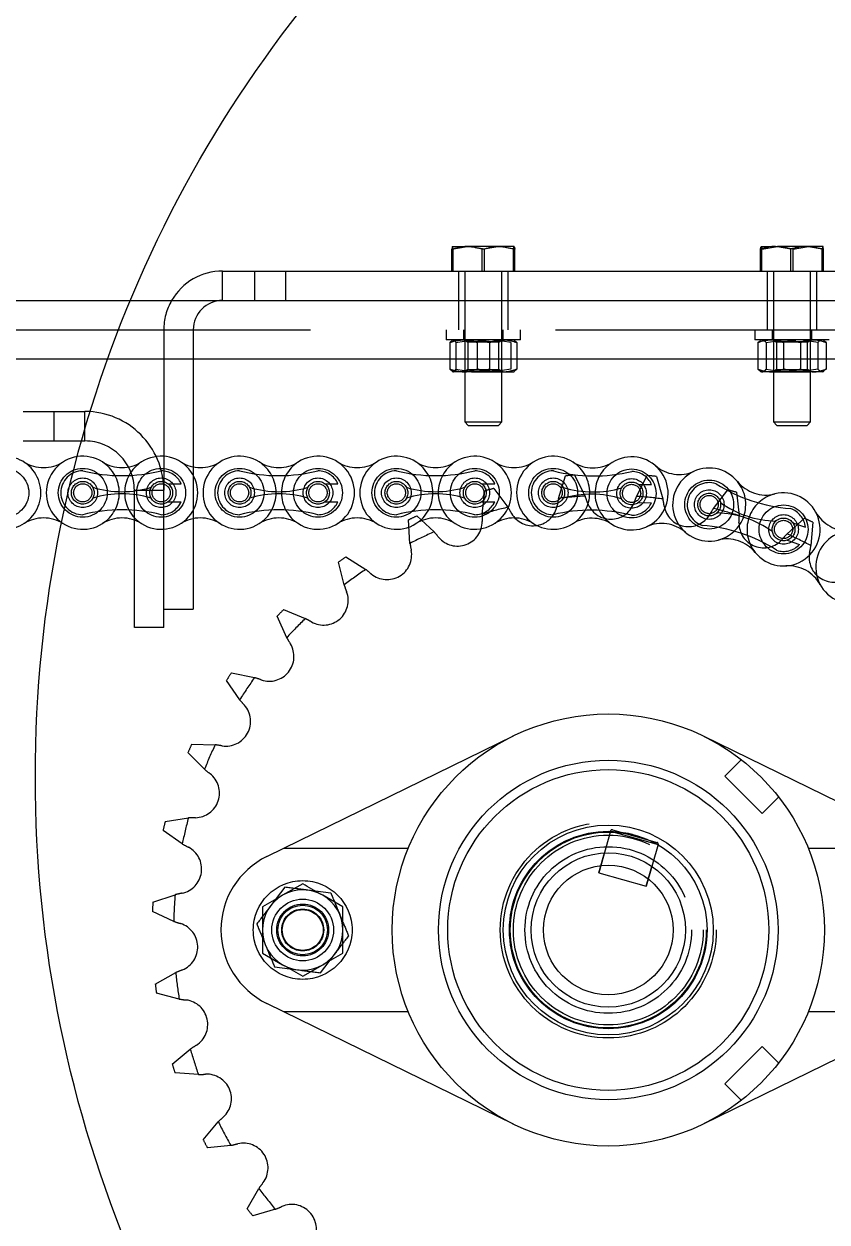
# Model space of a CAD drawing. Header units: metres. Extents: x 0 to 21025, y 0 to 14850.
# Drawn here: x 6287.9 to 6417.9, y 13137.4 to 13331.5 of the extents above; entities that cross this region are included whole.
import ezdxf

# ---------------------------------------------------------------- set-up
doc = ezdxf.new("R2010")
doc.units = ezdxf.units.M
doc.header["$LTSCALE"] = 25
doc.linetypes.add('HIDDEN2', pattern=[4.7625, 3.175, -1.5875])
doc.linetypes.add('PHANTOM', pattern=[63.5, 31.75, -6.35, 6.35, -6.35, 6.35, -6.35])
for name, color, linetype in [('SL4', 4, 'Continuous'), ('SRE', 2, 'PHANTOM'), ('ST1', 7, 'HIDDEN2')]:
    doc.layers.add(name, color=color, linetype=linetype)

msp = doc.modelspace()

# ---------------------------------------------------------------- linework, layer by layer
at = {"layer": 'SL4'}
for p, q in [((6357.185, 13294.997), (6359.636, 13295.444)), ((6357.185, 13291.444), (6357.185, 13294.997)), ((6357.277, 13295.444), (6357.274, 13295.442)), ((6357.279, 13295.444), (6359.636, 13295.444)), ((6364.633, 13295.444), (6359.636, 13295.444)), ((6362.087, 13294.997), (6364.633, 13295.444)), ((6362.087, 13291.444), (6362.087, 13294.997)), ((6367.274, 13295.444), (6364.633, 13295.444)), ((6367.179, 13291.444), (6367.179, 13294.997)), ((6367.277, 13295.444), (6367.274, 13295.444)), ((6367.279, 13295.442), (6367.277, 13295.444)), ((6367.369, 13291.444), (6367.369, 13294.997)), ((6407.177, 13291.444), (6407.177, 13294.997)), ((6407.28, 13295.444), (6409.932, 13295.444)), ((6407.382, 13294.997), (6409.932, 13295.444)), ((6407.382, 13291.444), (6407.382, 13294.997)), ((6414.929, 13295.444), (6409.932, 13295.444)), ((6412.481, 13294.997), (6414.929, 13295.444)), ((6412.481, 13291.444), (6412.481, 13294.997)), ((6417.274, 13295.444), (6414.929, 13295.444)), ((6417.28, 13295.442), (6417.277, 13295.444)), ((6417.376, 13291.444), (6417.376, 13294.997)), ((6320.039, 13286.681), (6320.039, 13291.444)), ((6320.039, 13291.444), (6325.277, 13291.444)), ((6325.277, 13286.681), (6325.277, 13291.444)), ((6325.277, 13291.444), (6330.277, 13291.444)), ((6330.277, 13286.681), (6330.277, 13291.444)), ((6330.277, 13291.444), (6485.517, 13291.444)), ((5540.514, 13286.681), (6485.517, 13286.681)), ((6330.277, 13286.681), (6485.517, 13286.681)), ((6490.514, 13277.156), (5540.514, 13277.156)), ((6329.947, 13197.931), (6367.135, 13216.122)), ((6397.893, 13216.122), (6435.081, 13197.931)), ((6327.192, 13196.584), (6329.947, 13197.931)), ((6329.947, 13197.931), (6350.119, 13197.931)), ((6414.909, 13197.931), (6435.081, 13197.931)), ((6333.014, 13192.187), (6329.764, 13190.31)), ((6339.514, 13188.434), (6336.264, 13190.31)), ((6326.514, 13180.928), (6329.764, 13179.052)), ((6333.014, 13177.176), (6336.264, 13179.052)), ((6329.947, 13171.431), (6327.192, 13172.779)), ((6350.119, 13171.431), (6329.947, 13171.431)), ((6367.135, 13153.241), (6329.947, 13171.431)), ((6435.081, 13171.431), (6397.893, 13153.241)), ((6435.081, 13171.431), (6414.909, 13171.431))]:
    msp.add_line(p, q, dxfattribs=at)
for radius in [35, 27.5, 26, 17, 16, 12.5, 10.5]:
    msp.add_circle((6382.514, 13184.681), radius, dxfattribs=at)
for centre, radius, start, end in [((6320.039, 13281.919), 9.525, 90, 150), ((6333.014, 13184.681), 13.25, 116.06522, 243.93478), ((6333.014, 13184.681), 6.5, 60, 120), ((6333.014, 13184.681), 6.5, 120, 180), ((6333.014, 13184.681), 6.5, 0, 60), ((6333.014, 13184.681), 6.5, 180, 240), ((6333.014, 13184.681), 6.5, 300, 0), ((6333.014, 13184.681), 6.5, 240, 300)]:
    msp.add_arc(centre, radius, start, end, dxfattribs=at)
for points, knots in [([(6357.279, 13295.444), (6357.272, 13295.439), (6357.24, 13295.418), (6357.209, 13295.18), (6357.185, 13294.997)], [0, 0, 0, 0, 0.2318493, 1, 1, 1, 1]), ([(6359.636, 13295.444), (6359.694, 13295.443), (6360.522, 13295.437), (6361.333, 13295.209), (6362.087, 13294.997)], [0, 0, 0, 0, 0.0702006, 1, 1, 1, 1]), ([(6364.633, 13295.444), (6364.694, 13295.443), (6365.553, 13295.437), (6366.396, 13295.209), (6367.179, 13294.997)], [0, 0, 0, 0, 0.07020058, 1, 1, 1, 1]), ([(6367.179, 13294.997), (6367.203, 13295.18), (6367.234, 13295.418), (6367.267, 13295.439), (6367.274, 13295.444)], [0, 0, 0, 0, 0.7681507, 1, 1, 1, 1]), ([(6367.274, 13295.444), (6367.299, 13295.387), (6367.331, 13295.316), (6367.362, 13295.053), (6367.369, 13294.997)], [0, 0, 0, 0, 0.7889992, 1, 1, 1, 1]), ([(6407.177, 13294.997), (6407.184, 13295.053), (6407.218, 13295.316), (6407.252, 13295.387), (6407.28, 13295.444)], [0, 0, 0, 0, 0.2110008, 1, 1, 1, 1]), ([(6407.28, 13295.444), (6407.288, 13295.439), (6407.322, 13295.418), (6407.356, 13295.18), (6407.382, 13294.997)], [0, 0, 0, 0, 0.2318493, 1, 1, 1, 1]), ([(6409.932, 13295.444), (6409.992, 13295.443), (6410.853, 13295.437), (6411.697, 13295.209), (6412.481, 13294.997)], [0, 0, 0, 0, 0.0702006, 1, 1, 1, 1]), ([(6414.929, 13295.444), (6414.987, 13295.443), (6415.813, 13295.437), (6416.623, 13295.209), (6417.376, 13294.997)], [0, 0, 0, 0, 0.0702006, 1, 1, 1, 1]), ([(6417.376, 13294.997), (6417.35, 13295.18), (6417.316, 13295.418), (6417.282, 13295.439), (6417.274, 13295.444)], [0, 0, 0, 0, 0.7681507, 1, 1, 1, 1]), ([(6336.264, 13190.31), (6336.187, 13190.355), (6335.09, 13190.988), (6334.014, 13191.609), (6333.014, 13192.187)], [0, 0, 0, 0, 0.0702148, 1, 1, 1, 1]), ([(6329.764, 13190.31), (6329.687, 13190.266), (6328.59, 13189.632), (6327.514, 13189.011), (6326.514, 13188.434)], [0, 0, 0, 0, 0.0702148, 1, 1, 1, 1]), ([(6326.514, 13188.434), (6326.514, 13187.496), (6326.514, 13186.258), (6326.514, 13184.988), (6326.514, 13184.681)], [0, 0, 0, 0, 0.7581486, 1, 1, 1, 1]), ([(6339.514, 13184.681), (6339.514, 13184.988), (6339.514, 13186.258), (6339.514, 13187.496), (6339.514, 13188.434)], [0, 0, 0, 0, 0.2418514, 1, 1, 1, 1]), ([(6326.514, 13184.681), (6326.514, 13183.695), (6326.514, 13182.424), (6326.514, 13181.202), (6326.514, 13180.928)], [0, 0, 0, 0, 0.7762867, 1, 1, 1, 1]), ([(6339.514, 13180.928), (6339.514, 13181.202), (6339.514, 13182.424), (6339.514, 13183.695), (6339.514, 13184.681)], [0, 0, 0, 0, 0.2237133, 1, 1, 1, 1]), ([(6336.264, 13179.052), (6336.341, 13179.097), (6337.439, 13179.73), (6338.514, 13180.351), (6339.514, 13180.928)], [0, 0, 0, 0, 0.0702148, 1, 1, 1, 1]), ([(6329.764, 13179.052), (6329.841, 13179.008), (6330.939, 13178.374), (6332.014, 13177.753), (6333.014, 13177.176)], [0, 0, 0, 0, 0.0702148, 1, 1, 1, 1])]:
    msp.add_open_spline(points, degree=3, knots=knots, dxfattribs=at)
at = {"layer": 'SRE'}
msp.add_circle((6490.514, 13209.502), 200.805, dxfattribs=at)
at = {"layer": 'ST1'}
for p, q in [((6357.374, 13291.444), (6357.374, 13294.997)), ((6362.466, 13294.997), (6359.92, 13295.444)), ((6362.466, 13291.444), (6362.466, 13294.997)), ((6367.369, 13294.997), (6364.917, 13295.444)), ((6412.072, 13294.997), (6409.625, 13295.444)), ((6412.072, 13291.444), (6412.072, 13294.997)), ((6417.171, 13294.997), (6414.622, 13295.444)), ((6417.171, 13291.444), (6417.171, 13294.997)), ((6320.039, 13286.681), (6320.039, 13291.444)), ((6325.277, 13286.681), (6325.277, 13291.444)), ((6358.277, 13291.444), (6358.277, 13286.681)), ((6359.277, 13291.444), (6359.277, 13266.998)), ((6365.277, 13266.998), (6365.277, 13291.444)), ((6366.277, 13286.681), (6366.277, 13291.444)), ((6408.277, 13291.444), (6408.277, 13286.681)), ((6409.277, 13291.444), (6409.277, 13266.998)), ((6415.277, 13266.998), (6415.277, 13291.444)), ((6416.277, 13286.681), (6416.277, 13291.444)), ((6358.277, 13286.681), (6358.277, 13281.919)), ((6366.277, 13281.919), (6366.277, 13286.681)), ((6408.277, 13286.681), (6408.277, 13281.919)), ((6416.277, 13281.919), (6416.277, 13286.681)), ((5540.514, 13281.919), (6540.514, 13281.919)), ((6310.514, 13281.919), (6310.514, 13255.921)), ((6315.277, 13281.919), (6315.277, 13236.681)), ((6356.277, 13281.919), (6356.277, 13280.319)), ((6359.077, 13281.919), (6359.077, 13280.319)), ((6365.477, 13280.319), (6365.477, 13281.919)), ((6368.277, 13280.319), (6368.277, 13281.919)), ((6406.277, 13281.919), (6406.277, 13280.319)), ((6409.077, 13281.919), (6409.077, 13280.319)), ((6415.477, 13280.319), (6415.477, 13281.919)), ((6364.055, 13280.319), (6356.277, 13280.319)), ((6356.86, 13279.872), (6357.349, 13280.319)), ((6357.839, 13279.872), (6360.547, 13280.319)), ((6359.277, 13280.319), (6359.777, 13279.969)), ((6359.277, 13280.319), (6359.277, 13280.293)), ((6365.277, 13280.293), (6359.277, 13280.293)), ((6359.277, 13280.293), (6359.777, 13279.943)), ((6360.678, 13279.969), (6359.777, 13279.969)), ((6359.777, 13279.969), (6359.777, 13279.943)), ((6363.876, 13279.943), (6359.777, 13279.943)), ((6359.777, 13279.943), (6359.777, 13275.469)), ((6364.777, 13279.969), (6360.678, 13279.969)), ((6364.777, 13279.943), (6363.876, 13279.943)), ((6366.715, 13279.872), (6364.006, 13280.319)), ((6368.277, 13280.319), (6364.055, 13280.319)), ((6364.777, 13279.969), (6365.277, 13280.319)), ((6364.777, 13279.943), (6365.277, 13280.293)), ((6364.777, 13279.943), (6364.777, 13279.969)), ((6364.777, 13275.469), (6364.777, 13279.943)), ((6365.277, 13280.293), (6365.277, 13280.319)), ((6367.694, 13279.872), (6367.204, 13280.319)), ((6414.442, 13280.319), (6406.277, 13280.319)), ((6406.736, 13279.872), (6407.131, 13280.131)), ((6407.277, 13280.319), (6407.086, 13280.209)), ((6408.101, 13279.872), (6410.871, 13280.319)), ((6409.277, 13280.319), (6409.777, 13279.969)), ((6409.277, 13280.319), (6409.277, 13280.293)), ((6415.277, 13280.293), (6409.277, 13280.293)), ((6409.277, 13280.293), (6409.777, 13279.943)), ((6410.55, 13279.969), (6409.777, 13279.969)), ((6409.777, 13279.969), (6409.777, 13279.943)), ((6414.003, 13279.943), (6409.777, 13279.943)), ((6409.777, 13279.943), (6409.777, 13275.469)), ((6414.777, 13279.969), (6410.55, 13279.969)), ((6416.452, 13279.872), (6413.682, 13280.319)), ((6414.777, 13279.943), (6414.003, 13279.943)), ((6418.277, 13280.319), (6414.442, 13280.319)), ((6414.777, 13279.969), (6415.277, 13280.319)), ((6414.777, 13279.943), (6415.277, 13280.293)), ((6414.777, 13279.943), (6414.777, 13279.969)), ((6414.777, 13275.469), (6414.777, 13279.943)), ((6415.277, 13280.293), (6415.277, 13280.319)), ((6417.467, 13280.209), (6417.277, 13280.319)), ((6417.817, 13279.872), (6417.422, 13280.131)), ((6356.86, 13279.872), (6356.86, 13275.565)), ((6357.839, 13279.872), (6357.839, 13275.565)), ((6361.298, 13279.872), (6361.298, 13275.565)), ((6363.256, 13279.872), (6363.256, 13275.565)), ((6366.715, 13279.872), (6366.715, 13275.565)), ((6367.694, 13279.872), (6367.694, 13275.565)), ((6406.736, 13279.872), (6406.736, 13275.565)), ((6408.101, 13279.872), (6408.101, 13275.565)), ((6410.911, 13279.872), (6410.911, 13275.565)), ((6413.642, 13279.872), (6413.642, 13275.565)), ((6416.452, 13279.872), (6416.452, 13275.565)), ((6417.817, 13279.872), (6417.817, 13275.565)), ((6540.514, 13277.156), (5540.514, 13277.156)), ((6356.86, 13275.565), (6357.349, 13275.119)), ((6360.547, 13275.119), (6357.349, 13275.119)), ((6357.839, 13275.565), (6360.547, 13275.119)), ((6359.777, 13275.494), (6359.277, 13275.144)), ((6359.777, 13275.469), (6359.277, 13275.119)), ((6360.358, 13275.144), (6359.277, 13275.144)), ((6359.777, 13275.494), (6364.777, 13275.494)), ((6359.777, 13275.469), (6364.777, 13275.469)), ((6360.358, 13275.144), (6365.277, 13275.144)), ((6365.475, 13275.119), (6360.547, 13275.119)), ((6366.715, 13275.565), (6364.006, 13275.119)), ((6365.277, 13275.144), (6364.777, 13275.494)), ((6365.277, 13275.119), (6364.777, 13275.469)), ((6365.475, 13275.119), (6367.273, 13275.119)), ((6367.694, 13275.565), (6367.204, 13275.119)), ((6406.736, 13275.565), (6407.418, 13275.119)), ((6407.086, 13275.229), (6407.277, 13275.119)), ((6407.418, 13275.119), (6407.277, 13275.119)), ((6410.871, 13275.119), (6407.418, 13275.119)), ((6408.101, 13275.565), (6410.871, 13275.119)), ((6409.777, 13275.494), (6409.277, 13275.144)), ((6409.777, 13275.469), (6409.277, 13275.119)), ((6409.277, 13275.144), (6410.205, 13275.144)), ((6409.777, 13275.494), (6414.777, 13275.494)), ((6409.777, 13275.469), (6414.777, 13275.469)), ((6410.205, 13275.144), (6415.277, 13275.144)), ((6415.73, 13275.119), (6410.871, 13275.119)), ((6416.452, 13275.565), (6413.682, 13275.119)), ((6415.277, 13275.144), (6414.777, 13275.494)), ((6415.277, 13275.119), (6414.777, 13275.469)), ((6417.277, 13275.119), (6415.73, 13275.119)), ((6417.817, 13275.565), (6417.135, 13275.119)), ((6417.277, 13275.119), (6417.467, 13275.229)), ((6287.752, 13268.684), (6292.752, 13268.684)), ((6292.752, 13263.921), (6292.752, 13268.684)), ((6292.752, 13268.684), (6297.752, 13268.684)), ((6297.752, 13263.921), (6297.752, 13268.684)), ((6359.277, 13266.998), (6365.277, 13266.998)), ((6359.277, 13266.998), (6359.831, 13266.444)), ((6359.831, 13266.444), (6364.722, 13266.444)), ((6364.722, 13266.444), (6365.277, 13266.998)), ((6409.277, 13266.998), (6415.277, 13266.998)), ((6409.277, 13266.998), (6409.831, 13266.444)), ((6409.831, 13266.444), (6414.722, 13266.444)), ((6414.722, 13266.444), (6415.277, 13266.998)), ((6287.752, 13263.921), (6292.752, 13263.921)), ((6292.752, 13263.921), (6297.752, 13263.921)), ((6311.199, 13256.997), (6313.322, 13256.997)), ((6336.599, 13256.997), (6338.722, 13256.997)), ((6361.999, 13256.997), (6364.122, 13256.997)), ((6374.453, 13254.618), (6375.562, 13258.253)), ((6377.057, 13258.379), (6378.758, 13254.981)), ((6387.07, 13254.934), (6388.811, 13258.312)), ((6387.41, 13256.888), (6389.534, 13256.871)), ((6390.304, 13258.17), (6391.371, 13254.522)), ((6305.752, 13255.921), (6310.514, 13255.921)), ((6305.752, 13233.684), (6305.752, 13255.921)), ((6310.514, 13233.684), (6310.514, 13255.921)), ((6362.095, 13252.055), (6362.537, 13255.83)), ((6363.985, 13256.221), (6366.266, 13253.181)), ((6399.541, 13252.991), (6401.857, 13256.005)), ((6403.3, 13255.598), (6403.699, 13251.818)), ((6311.199, 13254.045), (6313.322, 13254.045)), ((6336.599, 13254.045), (6338.722, 13254.045)), ((6361.999, 13254.045), (6364.122, 13254.045)), ((6387.386, 13253.936), (6389.51, 13253.919)), ((6350.393, 13247.326), (6350.154, 13251.119)), ((6351.509, 13251.762), (6354.296, 13249.179)), ((6411.465, 13248.853), (6414.281, 13251.405)), ((6412.424, 13250.632), (6414.438, 13249.958)), ((6415.629, 13250.746), (6415.347, 13246.956)), ((6411.488, 13247.832), (6413.502, 13247.158)), ((6340.029, 13245.148), (6343.233, 13243.104)), ((6339.724, 13240.584), (6338.811, 13244.273)), ((6310.514, 13236.681), (6315.277, 13236.681)), ((6330.429, 13232.045), (6328.873, 13235.512)), ((6329.915, 13236.591), (6333.433, 13235.151)), ((6310.514, 13233.684), (6305.752, 13233.684)), ((6321.492, 13226.365), (6325.21, 13225.576)), ((6322.809, 13221.984), (6320.658, 13225.117)), ((6315.03, 13214.799), (6318.829, 13214.687)), ((6317.108, 13210.724), (6314.432, 13213.423)), ((6404.051, 13212.275), (6401.406, 13209.63)), ((6407.463, 13203.573), (6401.406, 13209.63)), ((6407.463, 13203.573), (6410.108, 13206.218)), ((6310.737, 13202.265), (6314.495, 13202.833)), ((6313.509, 13198.626), (6310.394, 13200.804)), ((6382.873, 13200.685), (6380.972, 13193.948)), ((6382.873, 13200.685), (6382.887, 13200.733)), ((6382.873, 13200.685), (6390.572, 13198.513)), ((6383.195, 13200.906), (6390.413, 13198.869)), ((6390.572, 13198.513), (6388.672, 13191.776)), ((6390.586, 13198.561), (6390.572, 13198.513)), ((6380.972, 13193.948), (6381.88, 13197.165)), ((6388.672, 13191.776), (6389.579, 13194.993)), ((6380.972, 13193.948), (6388.672, 13191.776)), ((6330.139, 13191.614), (6327.856, 13188.636)), ((6337.581, 13190.638), (6333.86, 13191.126)), ((6308.75, 13189.166), (6312.346, 13190.396)), ((6312.128, 13186.081), (6308.675, 13187.668)), ((6335.889, 13177.748), (6338.173, 13180.726)), ((6309.135, 13175.923), (6312.454, 13177.775)), ((6328.447, 13178.725), (6332.168, 13178.236)), ((6313.009, 13173.491), (6309.328, 13174.435)), ((6401.406, 13159.732), (6407.463, 13165.789)), ((6410.108, 13163.145), (6407.463, 13165.789)), ((6311.878, 13162.961), (6314.813, 13165.376)), ((6316.124, 13161.26), (6312.333, 13161.532)), ((6401.406, 13159.732), (6404.051, 13157.087)), ((6316.891, 13150.698), (6319.348, 13153.598)), ((6321.373, 13149.782), (6317.595, 13149.373)), ((6324.014, 13139.526), (6325.913, 13142.819)), ((6328.587, 13139.426), (6324.943, 13138.348))]:
    msp.add_line(p, q, dxfattribs=at)
for centre, radius in [((6284.692, 13255.521), 3.96), ((6297.392, 13255.521), 3.96), ((6310.092, 13255.521), 3.96), ((6322.792, 13255.521), 3.96), ((6335.492, 13255.521), 3.96), ((6348.192, 13255.521), 3.96), ((6360.892, 13255.521), 3.96), ((6373.592, 13255.521), 3.96), ((6386.291, 13255.42), 3.96), ((6297.392, 13255.521), 2.398), ((6297.392, 13255.521), 1.845), ((6297.392, 13255.521), 1.476), ((6310.092, 13255.521), 2.398), ((6310.092, 13255.521), 1.845), ((6310.092, 13255.521), 1.476), ((6322.792, 13255.521), 2.399), ((6322.792, 13255.521), 1.845), ((6322.792, 13255.521), 1.476), ((6335.492, 13255.521), 2.399), ((6335.492, 13255.521), 1.845), ((6335.492, 13255.521), 1.476), ((6348.192, 13255.521), 2.398), ((6348.192, 13255.521), 1.845), ((6348.192, 13255.521), 1.476), ((6360.892, 13255.521), 2.398), ((6360.892, 13255.521), 1.845), ((6360.892, 13255.521), 1.476), ((6373.592, 13255.521), 2.398), ((6373.592, 13255.521), 1.845), ((6373.592, 13255.521), 1.476), ((6386.291, 13255.42), 2.399), ((6386.291, 13255.42), 1.845), ((6386.291, 13255.42), 1.476), ((6398.861, 13253.609), 3.96), ((6398.861, 13253.609), 2.398), ((6398.861, 13253.609), 1.845), ((6398.861, 13253.609), 1.476), ((6410.906, 13249.583), 3.96), ((6410.906, 13249.583), 2.398), ((6410.906, 13249.583), 1.845), ((6410.906, 13249.583), 1.476), ((6382.514, 13184.681), 17.5), ((6382.514, 13184.681), 16), ((6382.514, 13184.681), 16), ((6382.514, 13184.681), 16), ((6382.514, 13184.681), 15.875), ((6382.514, 13184.681), 15.375), ((6382.514, 13184.681), 13.5), ((6382.514, 13184.681), 13.5), ((6333.014, 13184.681), 8), ((6333.014, 13184.681), 5), ((6333.014, 13184.681), 4.2), ((6333.014, 13184.681), 4), ((6333.014, 13184.681), 3.4), ((6333.014, 13184.681), 3.309)]:
    msp.add_circle(centre, radius, dxfattribs=at)
for centre, radius, start, end in [((6320.039, 13281.919), 9.525, 150, 180), ((6320.039, 13281.919), 4.762, 90, 180), ((6297.752, 13255.921), 12.763, 0, 90), ((6297.752, 13255.921), 8, 0, 90), ((6284.692, 13255.521), 5.905, 243.64084, 90), ((6291.042, 13265.514), 5.92, 237.56669, 302.43331), ((6297.392, 13255.521), 5.92, 57.56669, 302.43331), ((6303.742, 13265.514), 5.92, 237.56669, 302.43331), ((6297.392, 13255.521), 5.92, 302.43331, 57.56669), ((6310.092, 13255.521), 5.92, 122.43331, 237.56669), ((6310.092, 13255.521), 5.92, 237.56669, 122.43331), ((6316.442, 13265.514), 5.92, 237.56669, 302.43331), ((6322.792, 13255.521), 5.92, 57.56669, 302.43331), ((6329.142, 13265.514), 5.92, 237.56669, 302.43331), ((6322.792, 13255.521), 5.92, 302.43324, 57.56676), ((6335.492, 13255.521), 5.92, 122.43324, 237.56676), ((6335.492, 13255.521), 5.92, 237.56669, 122.43331), ((6341.842, 13265.514), 5.92, 237.56669, 302.43331), ((6348.192, 13255.521), 5.92, 57.56669, 302.43331), ((6354.542, 13265.514), 5.92, 237.56669, 302.43331), ((6348.192, 13255.521), 5.92, 302.43324, 57.56676), ((6360.892, 13255.521), 5.92, 122.43324, 237.56676), ((6360.892, 13255.521), 5.92, 237.56669, 122.43331), ((6367.242, 13265.514), 5.92, 237.56669, 302.43331), ((6373.592, 13255.521), 5.92, 57.11209, 301.97871), ((6386.291, 13255.42), 5.92, 237.11209, 121.97871), ((6297.392, 13255.521), 3.552, 90, 270), ((6303.742, 13284.618), 26.322, 256.04015, 283.95985), ((6310.092, 13255.521), 3.552, 24.55336, 90), ((6322.792, 13255.521), 3.552, 90, 270), ((6329.142, 13284.618), 26.322, 256.04015, 283.95985), ((6335.492, 13255.521), 3.552, 24.55336, 90), ((6348.192, 13255.521), 3.552, 90, 270), ((6354.542, 13284.618), 26.322, 256.04015, 283.95985), ((6360.892, 13255.521), 3.552, 24.55336, 90), ((6373.592, 13255.521), 3.552, 89.5454, 269.5454), ((6380.172, 13284.567), 26.322, 255.58555, 283.50525), ((6373.592, 13255.521), 5.92, 301.97864, 57.11216), ((6380.021, 13265.464), 5.92, 237.11209, 301.97871), ((6386.291, 13255.42), 5.92, 121.97875, 237.11205), ((6386.291, 13255.42), 3.552, 24.09876, 89.5454), ((6394.001, 13264.406), 5.92, 229.36751, 294.23413), ((6398.861, 13253.609), 5.92, 39.08188, 283.9485), ((6382.514, 13184.681), 73.9, 94.23506, 95.39805), ((6382.514, 13184.681), 73.9, 83.94934, 85.11233), ((6398.861, 13253.609), 3.552, 71.51519, 251.51519), ((6414.109, 13279.191), 26.322, 237.55534, 265.47504), ((6398.861, 13253.609), 5.92, 283.94848, 39.0819), ((6408.052, 13261.074), 5.92, 219.08188, 283.9485), ((6303.742, 13271.874), 16.175, 252.993, 287.007), ((6303.742, 13239.169), 16.175, 72.993, 107.007), ((6329.142, 13271.874), 16.175, 252.993, 287.007), ((6329.142, 13239.169), 16.175, 72.993, 107.007), ((6354.542, 13271.874), 16.175, 252.993, 287.007), ((6354.542, 13239.169), 16.175, 72.993, 107.007), ((6382.514, 13184.681), 73.9, 104.52077, 105.68376), ((6382.514, 13184.681), 70.4, 93.05818, 96.57492), ((6379.812, 13239.119), 16.175, 72.5384, 106.5524), ((6380.071, 13271.823), 16.175, 252.5384, 286.5524), ((6359.279, 13247.353), 20.92, 18.2072, 21.38448), ((6406.462, 13247.084), 20.92, 157.96291, 161.14019), ((6382.514, 13184.681), 70.4, 82.77247, 86.28921), ((6382.514, 13184.681), 73.9, 73.66363, 74.82662), ((6410.906, 13249.583), 5.92, 103.94849, 219.08189), ((6410.906, 13249.583), 5.92, 219.08188, 103.9485), ((6303.742, 13226.424), 26.322, 76.04015, 103.95985), ((6310.092, 13255.521), 3.552, 270, 335.44664), ((6329.142, 13226.424), 26.322, 76.04015, 103.95985), ((6335.492, 13255.521), 3.552, 270, 335.44664), ((6354.542, 13226.424), 26.322, 76.04015, 103.95985), ((6360.892, 13255.521), 3.552, 270, 335.44664), ((6382.514, 13184.681), 70.4, 103.3439, 106.86063), ((6348.461, 13242.197), 20.92, 28.49292, 31.6702), ((6370.311, 13254.179), 4, 210.02945, 349.88937), ((6394.935, 13250.357), 20.92, 168.24862, 171.4259), ((6382.916, 13255.241), 4, 199.74373, 339.60365), ((6386.291, 13255.42), 3.552, 269.5454, 334.99204), ((6370.842, 13250.495), 20.92, 7.92149, 11.09877), ((6395.508, 13254.035), 4, 189.45802, 329.31794), ((6417.22, 13241.805), 20.92, 147.67719, 150.85447), ((6382.514, 13184.681), 70.4, 72.48676, 76.00349), ((6410.068, 13267.105), 16.175, 234.50819, 268.52219), ((6410.906, 13249.583), 3.552, 6.06855, 71.51519), ((6291.042, 13245.528), 5.92, 57.56669, 122.43331), ((6303.742, 13245.528), 5.92, 57.56669, 122.43331), ((6316.442, 13245.528), 5.92, 57.56669, 122.43331), ((6329.142, 13245.528), 5.92, 57.56669, 122.43331), ((6341.842, 13245.528), 5.92, 57.56669, 122.43331), ((6382.514, 13184.681), 73.9, 114.80648, 115.96948), ((6354.542, 13245.528), 5.92, 57.56669, 122.43331), ((6358.098, 13250.883), 4, 220.31516, 0.17508), ((6383.008, 13251.52), 20.92, 178.53434, 181.71162), ((6367.242, 13245.528), 5.92, 57.56669, 122.43331), ((6379.711, 13226.375), 26.322, 75.58555, 103.50525), ((6379.862, 13245.478), 5.92, 57.11209, 121.97871), ((6399.699, 13236.087), 16.175, 54.50819, 88.52219), ((6382.781, 13251.521), 20.92, 357.63577, 0.81305), ((6382.514, 13184.681), 73.9, 63.37791, 64.54091), ((6421.282, 13255.286), 5.92, 208.79625, 273.66287), ((6382.514, 13184.681), 70.4, 113.62961, 117.14635), ((6338.739, 13235.192), 20.92, 38.77863, 41.95591), ((6391.151, 13244.624), 5.92, 49.36751, 114.23413), ((6395.659, 13224), 26.322, 57.55534, 85.47504), ((6407.683, 13250.6), 4, 179.17231, 319.03223), ((6422.038, 13243.47), 5.92, 18.51061, 263.37723), ((6371.066, 13250.534), 20.92, 188.82005, 191.99733), ((6401.715, 13242.118), 5.92, 39.08188, 103.9485), ((6410.906, 13249.583), 3.552, 251.51519, 316.96183), ((6426.862, 13234.69), 20.92, 137.39148, 140.56876), ((6382.514, 13184.681), 70.4, 62.20104, 65.71778), ((6394.712, 13250.399), 20.92, 347.35006, 350.52734), ((6382.514, 13184.681), 73.9, 125.0922, 126.25519), ((6346.669, 13245.459), 4, 230.60088, 10.4608), ((6419.049, 13245.047), 4, 168.88659, 308.74651), ((6382.514, 13184.681), 70.4, 123.91533, 127.43206), ((6330.423, 13226.564), 20.92, 49.06435, 52.24162), ((6411.663, 13237.767), 5.92, 28.79625, 93.66287), ((6336.393, 13238.082), 4, 240.88659, 20.74651), ((6359.491, 13247.431), 20.92, 199.10577, 202.28304), ((6382.514, 13184.681), 73.9, 135.37791, 136.54091), ((6382.514, 13184.681), 70.4, 134.20104, 137.71778), ((6323.782, 13216.59), 20.92, 59.35006, 62.52734), ((6348.657, 13242.312), 20.92, 209.39148, 212.56876), ((6327.599, 13228.989), 4, 251.17231, 31.03223), ((6382.514, 13184.681), 73.9, 145.66363, 146.82662), ((6382.514, 13184.681), 70.4, 144.48676, 148.00349), ((6319.028, 13205.59), 20.92, 69.63577, 72.81305), ((6338.91, 13235.34), 20.92, 219.67719, 222.85447), ((6320.57, 13218.471), 4, 261.45802, 41.31794), ((6382.514, 13184.681), 73.9, 155.94934, 157.11233), ((6382.514, 13184.681), 70.4, 154.77247, 158.28921), ((6316.315, 13193.918), 20.92, 79.92149, 83.09877), ((6330.566, 13226.741), 20.92, 229.96291, 233.14019), ((6315.532, 13206.867), 4, 271.74373, 51.60365), ((6382.514, 13184.681), 70.4, 165.05818, 168.57492), ((6315.73, 13181.949), 20.92, 90.2072, 93.38448), ((6382.514, 13184.681), 73.9, 166.23506, 167.39805), ((6383.127, 13200.665), 0.25, 74.24512, 164.24512), ((6323.89, 13216.789), 20.92, 240.24862, 243.4259), ((6390.345, 13198.629), 0.25, 344.24512, 74.24512), ((6312.647, 13194.551), 4, 282.02945, 61.88937), ((6317.291, 13170.069), 20.92, 100.49292, 103.6702), ((6382.514, 13184.681), 73.9, 176.52077, 177.68376), ((6382.514, 13184.681), 70.4, 175.3439, 178.86063), ((6319.099, 13205.805), 20.92, 250.53434, 253.71162), ((6312.008, 13181.917), 4, 292.31516, 72.17508), ((6320.948, 13158.657), 20.92, 110.77863, 113.95591), ((6382.514, 13184.681), 70.4, 185.62961, 189.14635), ((6382.514, 13184.681), 73.9, 186.80648, 187.96948), ((6316.347, 13194.143), 20.92, 260.82005, 263.99733), ((6313.634, 13169.372), 4, 302.60088, 82.4608), ((6326.584, 13148.082), 20.92, 121.06435, 124.24162), ((6382.514, 13184.681), 70.4, 195.91533, 199.43206), ((6382.514, 13184.681), 73.9, 197.0922, 198.25519), ((6315.721, 13182.176), 20.92, 271.10577, 274.28304), ((6317.475, 13157.319), 4, 312.88659, 92.74651), ((6334.018, 13138.684), 20.92, 131.35006, 134.52734), ((6382.514, 13184.681), 70.4, 206.20104, 209.71778), ((6382.514, 13184.681), 73.9, 207.37791, 208.54091), ((6317.241, 13170.29), 20.92, 281.39148, 284.56876), ((6323.406, 13146.146), 4, 323.17231, 103.03223), ((6343.01, 13130.764), 20.92, 141.63577, 144.81305), ((6382.514, 13184.681), 70.4, 216.48676, 220.00349), ((6331.236, 13136.211), 4, 333.45802, 113.31794), ((6382.514, 13184.681), 73.9, 217.66363, 218.82662), ((6320.86, 13158.866), 20.92, 291.67719, 294.85447)]:
    msp.add_arc(centre, radius, start, end, dxfattribs=at)
for points, knots in [([(6357.374, 13294.997), (6357.368, 13295.053), (6357.337, 13295.316), (6357.305, 13295.387), (6357.279, 13295.444)], [0, 0, 0, 0, 0.2110008, 1, 1, 1, 1]), ([(6359.92, 13295.444), (6359.86, 13295.443), (6359, 13295.437), (6358.158, 13295.209), (6357.374, 13294.997)], [0, 0, 0, 0, 0.07020058, 1, 1, 1, 1]), ([(6364.917, 13295.444), (6364.859, 13295.443), (6364.032, 13295.437), (6363.22, 13295.209), (6362.466, 13294.997)], [0, 0, 0, 0, 0.0702006, 1, 1, 1, 1]), ([(6409.625, 13295.444), (6409.567, 13295.443), (6408.74, 13295.437), (6407.93, 13295.209), (6407.177, 13294.997)], [0, 0, 0, 0, 0.0702006, 1, 1, 1, 1]), ([(6414.622, 13295.444), (6414.561, 13295.443), (6413.7, 13295.437), (6412.856, 13295.209), (6412.072, 13294.997)], [0, 0, 0, 0, 0.0702006, 1, 1, 1, 1]), ([(6417.274, 13295.444), (6417.246, 13295.387), (6417.212, 13295.316), (6417.178, 13295.053), (6417.171, 13294.997)], [0, 0, 0, 0, 0.7889992, 1, 1, 1, 1]), ([(6356.86, 13279.872), (6357.046, 13279.94), (6357.769, 13280.201), (6358.521, 13280.269), (6359.079, 13280.319)], [0, 0, 0, 0, 0.2575513, 1, 1, 1, 1]), ([(6357.349, 13280.319), (6357.361, 13280.318), (6357.526, 13280.312), (6357.688, 13280.084), (6357.839, 13279.872)], [0, 0, 0, 0, 0.0702006, 1, 1, 1, 1]), ([(6359.079, 13280.319), (6359.28, 13280.312), (6360.031, 13280.287), (6360.763, 13280.048), (6361.298, 13279.872)], [0, 0, 0, 0, 0.2686336, 1, 1, 1, 1]), ([(6360.547, 13280.319), (6360.611, 13280.318), (6361.526, 13280.312), (6362.422, 13280.084), (6363.256, 13279.872)], [0, 0, 0, 0, 0.0702006, 1, 1, 1, 1]), ([(6364.006, 13280.319), (6363.942, 13280.318), (6363.027, 13280.312), (6362.131, 13280.084), (6361.298, 13279.872)], [0, 0, 0, 0, 0.0702006, 1, 1, 1, 1]), ([(6363.256, 13279.872), (6363.442, 13279.94), (6364.165, 13280.201), (6364.917, 13280.269), (6365.475, 13280.319)], [0, 0, 0, 0, 0.2575513, 1, 1, 1, 1]), ([(6365.475, 13280.319), (6365.677, 13280.312), (6366.428, 13280.287), (6367.159, 13280.048), (6367.694, 13279.872)], [0, 0, 0, 0, 0.2686336, 1, 1, 1, 1]), ([(6406.736, 13279.872), (6406.911, 13279.94), (6407.592, 13280.201), (6408.299, 13280.269), (6408.824, 13280.319)], [0, 0, 0, 0, 0.2575513, 1, 1, 1, 1]), ([(6407.418, 13280.319), (6407.435, 13280.318), (6407.665, 13280.312), (6407.891, 13280.084), (6408.101, 13279.872)], [0, 0, 0, 0, 0.07020058, 1, 1, 1, 1]), ([(6408.824, 13280.319), (6409.014, 13280.312), (6409.72, 13280.287), (6410.408, 13280.048), (6410.911, 13279.872)], [0, 0, 0, 0, 0.2686336, 1, 1, 1, 1]), ([(6410.871, 13280.319), (6410.937, 13280.318), (6411.873, 13280.312), (6412.789, 13280.084), (6413.642, 13279.872)], [0, 0, 0, 0, 0.0702006, 1, 1, 1, 1]), ([(6413.682, 13280.319), (6413.616, 13280.318), (6412.681, 13280.312), (6411.764, 13280.084), (6410.911, 13279.872)], [0, 0, 0, 0, 0.0702006, 1, 1, 1, 1]), ([(6413.642, 13279.872), (6413.817, 13279.94), (6414.498, 13280.201), (6415.205, 13280.269), (6415.73, 13280.319)], [0, 0, 0, 0, 0.2575513, 1, 1, 1, 1]), ([(6415.73, 13280.319), (6415.919, 13280.312), (6416.626, 13280.287), (6417.314, 13280.048), (6417.817, 13279.872)], [0, 0, 0, 0, 0.2686336, 1, 1, 1, 1]), ([(6417.135, 13280.319), (6417.119, 13280.318), (6416.888, 13280.312), (6416.662, 13280.084), (6416.452, 13279.872)], [0, 0, 0, 0, 0.0702006, 1, 1, 1, 1]), ([(6356.86, 13275.565), (6357.046, 13275.498), (6357.769, 13275.236), (6358.521, 13275.169), (6359.079, 13275.119)], [0, 0, 0, 0, 0.2575513, 1, 1, 1, 1]), ([(6357.349, 13275.119), (6357.361, 13275.119), (6357.526, 13275.125), (6357.688, 13275.353), (6357.839, 13275.565)], [0, 0, 0, 0, 0.0702006, 1, 1, 1, 1]), ([(6359.079, 13275.119), (6359.28, 13275.125), (6360.031, 13275.15), (6360.763, 13275.39), (6361.298, 13275.565)], [0, 0, 0, 0, 0.2686336, 1, 1, 1, 1]), ([(6360.547, 13275.119), (6360.611, 13275.119), (6361.526, 13275.125), (6362.422, 13275.353), (6363.256, 13275.565)], [0, 0, 0, 0, 0.0702006, 1, 1, 1, 1]), ([(6364.006, 13275.119), (6363.942, 13275.119), (6363.027, 13275.125), (6362.131, 13275.353), (6361.298, 13275.565)], [0, 0, 0, 0, 0.0702006, 1, 1, 1, 1]), ([(6363.256, 13275.565), (6363.442, 13275.498), (6364.165, 13275.236), (6364.917, 13275.169), (6365.475, 13275.119)], [0, 0, 0, 0, 0.2575513, 1, 1, 1, 1]), ([(6365.475, 13275.119), (6365.677, 13275.125), (6366.428, 13275.15), (6367.159, 13275.39), (6367.694, 13275.565)], [0, 0, 0, 0, 0.2686336, 1, 1, 1, 1]), ([(6406.736, 13275.565), (6406.911, 13275.498), (6407.592, 13275.236), (6408.299, 13275.169), (6408.824, 13275.119)], [0, 0, 0, 0, 0.25755135, 1, 1, 1, 1]), ([(6407.418, 13275.119), (6407.435, 13275.119), (6407.665, 13275.125), (6407.891, 13275.353), (6408.101, 13275.565)], [0, 0, 0, 0, 0.07020058, 1, 1, 1, 1]), ([(6408.824, 13275.119), (6409.014, 13275.125), (6409.72, 13275.15), (6410.408, 13275.39), (6410.911, 13275.565)], [0, 0, 0, 0, 0.2686336, 1, 1, 1, 1]), ([(6410.871, 13275.119), (6410.937, 13275.119), (6411.873, 13275.125), (6412.789, 13275.353), (6413.642, 13275.565)], [0, 0, 0, 0, 0.0702006, 1, 1, 1, 1]), ([(6413.682, 13275.119), (6413.616, 13275.119), (6412.681, 13275.125), (6411.764, 13275.353), (6410.911, 13275.565)], [0, 0, 0, 0, 0.0702006, 1, 1, 1, 1]), ([(6413.642, 13275.565), (6413.817, 13275.498), (6414.498, 13275.236), (6415.205, 13275.169), (6415.73, 13275.119)], [0, 0, 0, 0, 0.2575513, 1, 1, 1, 1]), ([(6415.73, 13275.119), (6415.919, 13275.125), (6416.626, 13275.15), (6417.314, 13275.39), (6417.817, 13275.565)], [0, 0, 0, 0, 0.2686336, 1, 1, 1, 1]), ([(6417.135, 13275.119), (6417.119, 13275.119), (6416.888, 13275.125), (6416.662, 13275.353), (6416.452, 13275.565)], [0, 0, 0, 0, 0.0702006, 1, 1, 1, 1]), ([(6333.86, 13191.126), (6333.772, 13191.138), (6332.515, 13191.302), (6331.284, 13191.464), (6330.139, 13191.614)], [0, 0, 0, 0, 0.07021477, 1, 1, 1, 1]), ([(6337.581, 13190.638), (6337.702, 13190.347), (6338.17, 13189.217), (6338.657, 13188.043), (6339.018, 13187.171)], [0, 0, 0, 0, 0.2575513, 1, 1, 1, 1]), ([(6327.856, 13188.636), (6327.802, 13188.565), (6327.031, 13187.56), (6326.275, 13186.574), (6325.572, 13185.658)], [0, 0, 0, 0, 0.0702148, 1, 1, 1, 1]), ([(6339.018, 13187.171), (6339.149, 13186.856), (6339.636, 13185.682), (6340.109, 13184.54), (6340.456, 13183.704)], [0, 0, 0, 0, 0.26863361, 1, 1, 1, 1]), ([(6325.572, 13185.658), (6325.693, 13185.367), (6326.162, 13184.237), (6326.648, 13183.063), (6327.01, 13182.191)], [0, 0, 0, 0, 0.2575513, 1, 1, 1, 1]), ([(6338.173, 13180.726), (6338.227, 13180.797), (6338.998, 13181.803), (6339.753, 13182.788), (6340.456, 13183.704)], [0, 0, 0, 0, 0.0702148, 1, 1, 1, 1]), ([(6327.01, 13182.191), (6327.141, 13181.876), (6327.627, 13180.703), (6328.101, 13179.56), (6328.447, 13178.725)], [0, 0, 0, 0, 0.2686336, 1, 1, 1, 1]), ([(6332.168, 13178.236), (6332.257, 13178.225), (6333.513, 13178.06), (6334.744, 13177.898), (6335.889, 13177.748)], [0, 0, 0, 0, 0.0702148, 1, 1, 1, 1])]:
    msp.add_open_spline(points, degree=3, knots=knots, dxfattribs=at)

doc.saveas('drawing.dxf')
